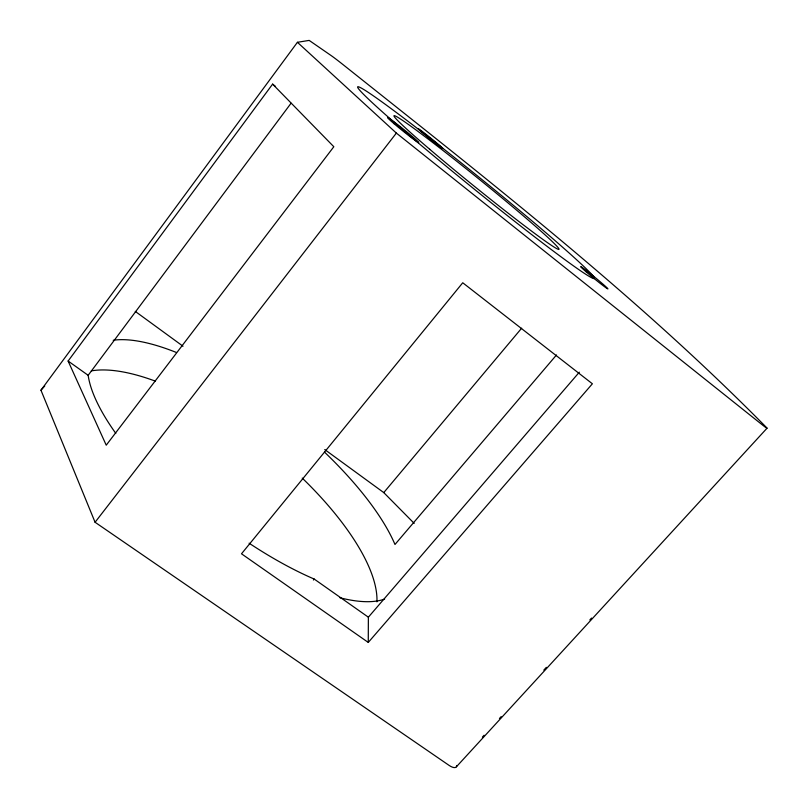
<?xml version="1.0" encoding="UTF-8"?>
<svg xmlns="http://www.w3.org/2000/svg" width="808" height="808" viewBox="0 0 808 808"><rect width="100%" height="100%" fill="white"/><g stroke="black" fill="none" stroke-linecap="round" stroke-linejoin="round"><path stroke-width="1.21" d="M368.266 642.431L592.385 383.78L462.742 282.77L241.501 553.793L368.266 642.431L368.367 617.191L579.326 372.185M456.803 765.509A11.171 4.434 46 0 1 449.117 765.408L95.071 522.261L40.956 390.203L297.415 42.299L309.171 40.4L331.179 55.59A19.806 0.667 38.7 0 1 345.4 66.498C489.971 181.638 636.411 295.587 766.408 427.422A12.15 0.525 39.8 0 1 761.439 424.17L396.364 133.088L297.415 42.299M272.609 84.123L333.825 146.733L106.232 445.188L68.114 361.035L272.609 84.123L275.548 86.446M115.807 433.401A193.496 66.438 38.4 0 1 88.163 375.306L291.052 103.242M95.071 522.261L396.364 133.088M414.191 523.382L383.77 492.597L521.655 328.189M313.413 580.013L314.211 579.063L368.367 617.191M556.5 354.954L394.981 544.481A193.496 66.438 38.4 0 0 324.442 452.046M40.956 390.203L44.743 386.022M482.386 737.098L484.093 735.24M499.445 718.494L501.152 716.635M543.794 670.145L546.36 667.347M589.85 619.918L591.557 618.059M456.379 766.812L767.045 428.19M68.114 361.035L88.163 375.306M135.269 311.403L183.012 346.218M324.755 449.561L383.77 492.597M384.618 599.061A193.496 66.438 38.4 0 1 339.926 597.758M113.191 340.259A193.496 66.438 38.4 0 1 176.477 352.51M314.211 579.063A193.829 65.125 38.4 0 1 249.096 543.188M91.314 370.882A192.041 72.245 38.3 0 1 155.378 381.144M302.243 478.094A192.041 72.245 38.3 0 1 376.932 601.849M411.939 137.562A152.298 6.141 39 0 0 594.264 278.538A152.298 6.141 39 0 0 421.736 131.815A152.298 6.141 39 0 0 411.939 137.562M423.564 133.643A15.938 0.576 38.9 0 0 442.855 148.621A15.938 0.576 38.9 0 0 424.998 133.532A15.938 0.576 38.9 0 0 423.564 133.643M429.694 149.258A106.171 4.262 39 0 0 558.772 249.419A106.171 4.262 39 0 0 440.946 148.884A106.171 4.262 39 0 0 429.694 149.258M394.082 123.715A19.877 0.879 38.8 0 0 418.635 142.602A19.877 0.879 38.8 0 0 396.97 124.078A19.877 0.879 38.8 0 0 394.082 123.715M586.356 272.013A17.715 0.707 39.3 0 0 607.899 288.931A17.715 0.707 39.3 0 0 588.446 272.155A17.715 0.707 39.3 0 0 586.356 272.013"/></g></svg>
